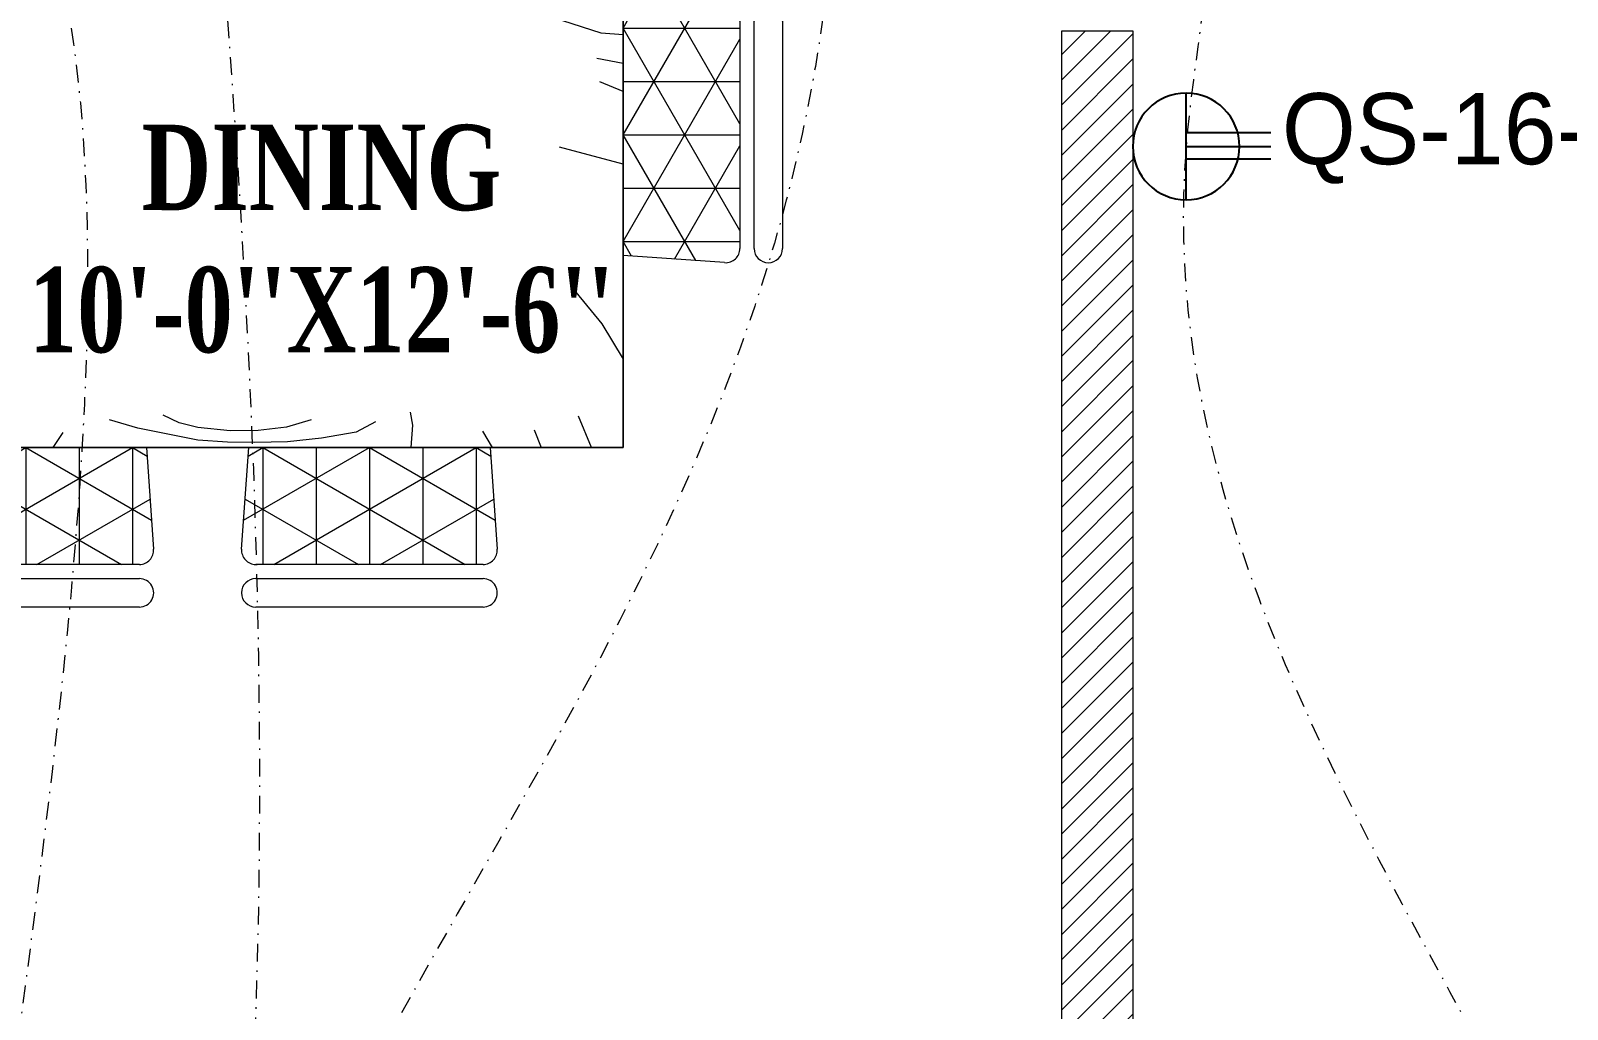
# Model space of a CAD drawing. Header units: inches. Extents: x 109699 to 44449955, y -10987 to 15824140.
# Drawn here: x 199054.1 to 199162.2, y -3557.8 to -3489 of the extents above; entities that cross this region are included whole.
import ezdxf

# ---------------------------------------------------------------- set-up
doc = ezdxf.new("R2010")
doc.units = ezdxf.units.IN
doc.header["$LTSCALE"] = 5
doc.header["$MEASUREMENT"] = 0
doc.linetypes.add('DASHDOT', pattern=[1, 0.5, -0.25, 0, -0.25])
doc.linetypes.add('DASHED2', pattern=[0.375, 0.25, -0.125])
doc.layers.get('0').update_dxf_attribs({"color": 123})
for name, color, linetype, lineweight in [('@NORMAL', 7, 'Continuous', 5), ('AC In', 244, 'DASHED2', 30), ('ha', 252, 'Continuous', 5), ('QS For edit', 139, 'Continuous', 35), ('SB', 1, 'DASHDOT', 20), ('WALL-1', 8, 'Continuous', 9)]:
    doc.layers.add(name, color=color, linetype=linetype, lineweight=lineweight)
doc.layers.add('FURNITUR', color=7, linetype='Continuous', lineweight=5, true_color=0xe8e8e8)
doc.layers.add('T', color=8, linetype='Continuous')
doc.styles.get("Standard").update_dxf_attribs({"font": 'times.ttf'})
doc.styles.add('style2', font='ARIALN.TTF', dxfattribs={"width": 0.75, "height": 3})

# ---------------------------------------------------------------- blocks, each defined once
blk = doc.blocks.new('vbhgytr')
at = {"layer": 'FURNITUR'}
h = blk.add_hatch(color=256, dxfattribs=at)
edge = h.paths.add_edge_path()
edge.add_ellipse((143560.9056260546, 627.6643518051457), major_axis=(0.7071072075479371, 0.7071072075479372), ratio=0.9999987936840739, start_angle=-44.99934339188269, end_angle=134.9992742750232, ccw=False)
edge.add_line((143561.9056260541, 627.6643638682775), (143561.9056260541, 611.6797551263642))
edge.add_ellipse((143560.9056260546, 611.6797551264006), major_axis=(-0.7071067810310865, 0.7071067810310864), ratio=0.9999999999888283, start_angle=134.9999999963449, end_angle=224.9999999982356, ccw=False)
edge.add_ellipse((143560.9056260546, 611.6797551263642), major_axis=(-0.7071067809999121, 0.707106780999912), ratio=0.999999999982188, start_angle=45.00000000051028, end_angle=134.9999999944872, ccw=False)
edge.add_line((143559.9056260551, 611.6797551263642), (143559.9056260551, 627.6643638682776))
h = blk.add_hatch(color=256, dxfattribs=at)
edge = h.paths.add_edge_path()
edge.add_ellipse((143580.9994692173, 578.670171990399), major_axis=(-0.7071067810199007, 0.7071067810199005), ratio=0.9999999999911356, start_angle=-44.999999996918916, end_angle=135.0000000030811, ccw=False)
edge.add_line((143580.9994692174, 579.6701719904427), (143596.9840779506, 579.6701719904427))
edge.add_ellipse((143596.9840694206, 578.6701719904354), major_axis=(0.7071067810318384, 0.7071067810318385), ratio=0.9999999999864739, start_angle=225.0004887274365, end_angle=404.99951127167094, ccw=False)
edge.add_line((143596.9840779505, 577.6701719904281), (143580.9994692174, 577.6701719903554))
for p, q in [((143605.1249523512, 661.8079216003179), (143621.1095610846, 661.8079216003179)), ((143621.1095610846, 659.8079216003033), (143605.1249523512, 659.8079216003033)), ((143611.0653897037, 658.8079216002233), (143604.3260248482, 654.9169474846453)), ((143618.5653896998, 658.8079216003688), (143604.6189918455, 650.7559650403997)), ((143605.1249523512, 658.8079216003688), (143621.1095610846, 658.8079216003688)), ((143605.6172567218, 642.807746443085), (143605.6172567218, 658.8079216003688)), ((143621.6155215903, 650.7559650405452), (143607.669123736, 658.8079216003688)), ((143609.3672567199, 642.6720594977793), (143609.3672567199, 658.8079216003688)), ((143613.1172567179, 642.6720594977793), (143613.1172567179, 658.8079216003688)), ((143621.9084885877, 654.9169474846453), (143615.1691237321, 658.8079216002233)), ((143616.867256716, 642.6720594977793), (143616.867256716, 658.8079216003688)), ((143620.617256714, 642.8077464430851), (143620.617256714, 658.8079216003688)), ((143605.1231564528, 643.5953629989851), (143604.1274218266, 657.737687340231)), ((143622.1070916092, 657.737687340231), (143621.111356983, 643.5953629989851)), ((143621.3225545928, 646.5949825964451), (143604.2165991282, 656.4711105939284)), ((143622.0179143076, 656.4711105939284), (143604.9119588429, 646.5949825962996)), ((143597.7118773502, 652.8836901886121), (143581.7272686169, 652.8836901886121)), ((143645.2717227854, 652.8836901886121), (143629.2871140523, 652.8836901886121)), ((143620.4902177778, 642.7454054618005), (143604.5343936761, 651.9575048070514)), ((143621.7001197597, 651.9575048070514), (143605.744295658, 642.7454054618004)), ((143581.7272686169, 650.8836901885976), (143597.7118773502, 650.8836901885976)), ((143629.2871140523, 650.8836901885976), (143645.2717227854, 650.8836901885976)), ((143580.9781388075, 645.2854441583443), (143588.942534553, 649.8836901885176)), ((143597.7118773502, 649.8836901885176), (143581.7272686169, 649.8836901885176)), ((143582.2195729875, 641.6720594978448), (143582.2195729875, 649.8836901885176)), ((143582.2195729876, 641.6720594978448), (143596.4425345491, 649.8836901885176)), ((143582.9966114181, 649.8836901885176), (143597.2195729796, 641.6720594978448)), ((143585.9695729855, 641.6720594978448), (143585.9695729855, 649.8836901885176)), ((143589.7195729836, 641.6720594978448), (143589.7195729836, 649.8836901885176)), ((143590.4966114141, 649.8836901885176), (143598.4610071597, 645.2854441583443)), ((143593.4695729816, 641.6720594978448), (143593.4695729816, 649.8836901885176)), ((143597.2195729796, 641.6720594978448), (143597.2195729796, 649.8836901885176)), ((143628.5379842429, 645.2854441583443), (143636.5023799883, 649.8836901885176)), ((143645.2717227854, 649.8836901885176), (143629.2871140523, 649.8836901885176)), ((143629.7794184228, 641.6720594978448), (143629.7794184228, 649.8836901885176)), ((143629.7794184226, 641.6720594976993), (143644.0023799844, 649.8836901885176)), ((143630.5564568533, 649.8836901885176), (143644.7794184149, 641.6720594978448)), ((143633.5294184208, 641.6720594978448), (143633.5294184208, 649.8836901885176)), ((143637.2794184189, 641.6720594978448), (143637.2794184189, 649.8836901885176)), ((143638.0564568494, 649.8836901885176), (143646.0208525948, 645.2854441583443)), ((143641.0294184169, 641.6720594978448), (143641.0294184169, 649.8836901885176)), ((143644.7794184149, 641.6720594978448), (143644.7794184149, 649.8836901885176)), ((143580.7297380922, 648.8134559283799), (143581.2325504683, 641.6720594978448)), ((143598.2065954988, 641.6720594978448), (143598.7094078749, 648.8134559283799)), ((143628.2895835277, 648.8134559283799), (143628.7923959036, 641.6720594978448)), ((143645.7664409339, 641.6720594978448), (143646.26925331, 648.8134559283799)), ((143613.1172567179, 642.6720594977793), (143604.8521882241, 647.4438990201744)), ((143621.3823252117, 647.4438990201744), (143613.1172567179, 642.6720594977793)), ((143580.8729332037, 646.7796693589627), (143589.7195729836, 641.6720594978448)), ((143589.7195729836, 641.6720594978448), (143598.5662127634, 646.7796693589627)), ((143628.4327786389, 646.7796693589627), (143637.2794184189, 641.6720594978448)), ((143637.2794184187, 641.6720594976993), (143646.1260581988, 646.7796693589627)), ((143581.1907277518, 642.2660635719402), (143582.2195729875, 641.6720594978448)), ((143597.2195729796, 641.6720594978448), (143598.2484182154, 642.2660635719402)), ((143620.114302498, 642.6720594977793), (143606.1202109378, 642.6720594977793)), ((143628.7505731869, 642.2660635720857), (143629.7794184228, 641.6720594978448)), ((143644.7794184148, 641.6720594976993), (143645.8082636508, 642.2660635719402)), ((143655.1172566959, 641.6720594978448), (143571.1172567398, 641.6720594978448)), ((143571.1172567398, 641.6720594978448), (143571.1172567398, 597.672059496797)), ((143571.1172567398, 597.672059496797), (143571.1172567398, 641.6720594978448)), ((143571.1172567398, 641.6720594978448), (143571.1172567398, 597.672059496797)), ((143571.1172567398, 641.6720594978448), (143655.1172566959, 641.6720594978448)), ((143577.3309653898, 641.0395826035877), (143575.7301212529, 639.7902178397711)), ((143583.2120016395, 639.1844370234993), (143577.3309653898, 641.0395826035877)), ((143581.2325504683, 641.6720594978448), (143598.2065954988, 641.6720594978448)), ((143581.2325504683, 641.6720594978448), (143598.2065954988, 641.6720594978448)), ((143588.5147133113, 641.6720594978448), (143588.8487618034, 640.735991418943)), ((143588.8487618034, 640.735991418943), (143590.2192721229, 637.6608935602028)), ((143596.1256616821, 639.546715303443), (143595.2476904522, 641.6720594978448)), ((143600.7542872012, 641.6720594978448), (143600.6826344299, 640.2923687271145)), ((143604.9802752572, 640.4945424176052), (143605.6328713989, 641.6720594978448)), ((143607.5941415007, 639.6990819902624), (143608.4672035317, 641.6720594978448)), ((143615.5334667222, 641.6720594978448), (143614.3686629143, 639.8357809495151)), ((143628.7923959036, 641.6720594978448), (143645.7664409339, 641.6720594978448)), ((143628.7923959036, 641.6720594978448), (143645.7664409339, 641.6720594978448)), ((143636.2761165116, 640.6848105488733), (143633.4492296633, 639.3763560241482)), ((143637.4512945455, 641.6720594978448), (143636.2761165116, 640.6848105488733)), ((143644.248353743, 640.3276376992483), (143646.7055521448, 641.6720594978448)), ((143655.1172566959, 641.538957472267), (143652.5193605899, 639.9888483998194)), ((143655.1172566959, 597.672059496797), (143655.1172566959, 641.6720594978448)), ((143655.1172566959, 641.6720594978448), (143655.1172566959, 597.672059496797)), ((143575.7301212529, 639.7902178397711), (143575.3289813875, 638.3219685073465)), ((143600.6826344299, 640.2923687271145), (143600.944565505, 637.6818507356419)), ((143604.6185792443, 638.6401932471025), (143604.9802752572, 640.4945424176052)), ((143607.4552653331, 638.4548872768722), (143607.5941415007, 639.6990819902624)), ((143614.3686629143, 639.8357809495151), (143612.0119763768, 638.1696848632141)), ((143639.7542986284, 638.6606835952091), (143644.248353743, 640.3276376992483)), ((143652.5193605899, 639.9888483998194), (143647.7523893031, 637.6473326774039)), ((143577.8353150084, 638.0449123980056), (143578.231923196, 639.0124445695162)), ((143578.231923196, 639.0124445695162), (143579.9706401813, 639.0242082184614)), ((143579.9706401813, 639.0242082184614), (143581.5039881642, 638.4871583283322)), ((143585.3644248581, 637.7460715919364), (143583.2120016395, 639.1844370234993)), ((143622.0793810895, 638.7158959139039), (143617.7459480488, 637.9870569239985)), ((143626.4121809155, 638.7555468585775), (143622.0793810895, 638.7158959139039)), ((143630.6222562891, 638.8733223773182), (143626.4121809155, 638.7555468585775)), ((143633.4492296633, 639.3763560241482), (143630.6222562891, 638.8733223773182)), ((143653.6931850109, 637.9421590691745), (143655.1172566959, 638.7446585256688)), ((143575.3289813875, 638.3219685073465), (143578.0571578725, 635.1218328395556)), ((143578.2860998558, 637.0597383581688), (143577.8353150084, 638.0449123980056)), ((143581.5039881642, 638.4871583283322), (143583.049655858, 637.6688849608377)), ((143612.0119763768, 638.1696848632141), (143610.3790705206, 637.5758178167919)), ((143579.4082084989, 635.7553029141051), (143578.2860998558, 637.0597383581688)), ((143574.8817115685, 633.4423837915675), (143571.1172567398, 635.9921648626162)), ((143578.077041855, 631.5853235269346), (143574.8817115685, 633.4423837915675)), ((143650.7440468257, 633.755287125117), (143652.9600786029, 633.4428008235556)), ((143652.9600786029, 633.4428008235556), (143655.1172566959, 633.4428008235556)), ((143650.8085250812, 632.0438695665348), (143653.46420637, 631.993804762443)), ((143571.1172567398, 631.3657826481779), (143572.8086582478, 629.854395657976)), ((143653.46420637, 631.993804762443), (143655.1172566959, 631.993804762443)), ((143575.0945340057, 625.8778717115588), (143571.1172567398, 628.9332519789494)), ((143572.8086582478, 629.854395657976), (143575.4711490395, 628.0124146541182)), ((143562.9056260536, 620.4490979282348), (143567.5038720813, 628.4134936781405)), ((143562.9056260535, 620.4490979282348), (143567.5038720813, 628.4134936781405)), ((143571.1172567398, 628.159082017127), (143563.9758603132, 628.6618943935003)), ((143571.1172567398, 628.159082017127), (143563.975860313, 628.6618943935003)), ((143571.1172567398, 619.6720594972481), (143566.0096468815, 628.5186992819016)), ((143571.1172567399, 619.6720594972481), (143566.0096468813, 628.5186992820471)), ((143571.1172567398, 627.1720594974119), (143570.523252666, 628.2009047338672)), ((143571.1172567399, 627.1720594974119), (143570.5232526659, 628.2009047338672)), ((143571.1172567398, 611.1850369773691), (143571.1172567398, 628.159082017127)), ((143571.1172567398, 611.1850369773691), (143571.1172567398, 628.159082017127)), ((143571.1172567398, 611.1850369773691), (143571.1172567398, 628.159082017127)), ((143575.4711490395, 628.0124146541182), (143579.1388185754, 625.9644414854089)), ((143655.1172566959, 628.159082017127), (143662.2586531226, 628.6618943935003)), ((143655.1172566957, 619.6720594972481), (143660.2248665543, 628.5186992820471)), ((143655.1172566957, 627.1720594974119), (143655.7112607698, 628.2009047338672)), ((143655.1172566959, 611.1850369773691), (143655.1172566959, 628.159082017127)), ((143655.1172566959, 611.1850369773691), (143655.1172566959, 628.159082017127)), ((143663.3288873822, 620.4490979282348), (143658.7306413544, 628.4134936781405)), ((143559.9056260553, 627.6643638682775), (143559.9056260553, 611.6797551263642)), ((143559.9056260551, 627.6643638682775), (143559.9056260551, 611.6797551263642)), ((143561.9056260541, 611.6797551263642), (143561.9056260541, 627.6643638682775)), ((143561.9056260541, 611.6797551263642), (143561.9056260541, 627.6643638682775)), ((143562.9056260536, 627.6643638682775), (143562.9056260536, 611.6797551263642)), ((143562.9056260535, 627.6643638682775), (143562.9056260535, 611.6797551263642)), ((143571.1172567398, 627.1720594974119), (143562.9056260536, 627.1720594974119)), ((143562.9056260536, 612.9490979280711), (143571.1172567399, 627.1720594975574)), ((143571.1172567398, 627.1720594974119), (143562.9056260535, 627.1720594974119)), ((143562.9056260535, 612.9490979280711), (143571.1172567398, 627.1720594974119)), ((143571.1172567398, 627.6636915430184), (143579.0262372395, 622.6734031963111)), ((143653.5736439862, 626.8099863712422), (143650.8914945427, 627.6860738915619)), ((143655.1172566959, 626.7108989335379), (143653.5736439862, 626.8099863712422)), ((143655.1172566959, 627.1720594974119), (143663.3288873822, 627.1720594974119)), ((143663.3288873822, 612.9490979280711), (143655.1172566959, 627.1720594974119)), ((143663.3288873822, 627.6643638682775), (143663.3288873822, 611.6797551263642)), ((143664.3288873816, 611.6797551263642), (143664.3288873816, 627.6643638682775)), ((143666.3288873805, 627.6643638682775), (143666.3288873805, 611.6797551263642)), ((143571.1172567398, 612.1720594970844), (143562.9056260536, 626.3950210665706)), ((143571.1172567399, 612.1720594970844), (143562.9056260537, 626.3950210662796)), ((143574.8195019155, 623.8603441809629), (143571.1172567398, 626.1612045526284)), ((143578.6328322657, 623.4848332293924), (143575.0945340057, 625.8778717115588)), ((143655.1172566957, 612.1720594970844), (143663.3288873819, 626.3950210662796)), ((143655.1172566959, 624.6841800273668), (143653.2610876733, 625.0331611055065)), ((143571.1172567398, 623.42205949733), (143562.9056260536, 623.42205949733)), ((143571.1172567398, 623.42205949733), (143562.9056260535, 623.42205949733)), ((143571.1172567398, 623.5547998154095), (143574.3405341338, 621.185360854617)), ((143577.5274352931, 621.9818553003106), (143574.8195019155, 623.8603441809629)), ((143655.1172566959, 622.7096850553776), (143653.4897747192, 623.3969073597973)), ((143655.1172566959, 623.42205949733), (143663.3288873822, 623.42205949733)), ((143571.1172567398, 619.6720594972481), (143562.9056260536, 619.6720594972481)), ((143571.1172567398, 619.6720594972481), (143562.9056260535, 619.6720594972481)), ((143566.0096468815, 610.8254197125946), (143571.1172567399, 619.6720594973937)), ((143566.0096468815, 610.8254197125946), (143571.1172567398, 619.6720594972481)), ((143572.2174348155, 618.8288350603992), (143571.1172567398, 619.5009612837762)), ((143655.1172566959, 619.6720594972481), (143663.3288873822, 619.6720594972481)), ((143660.2248665542, 610.8254197125946), (143655.1172566959, 619.6720594972481)), ((143567.5038720813, 610.9306253163556), (143562.9056260536, 618.8950210664069)), ((143567.5038720811, 610.9306253165012), (143562.9056260536, 618.8950210661159)), ((143573.7438740206, 617.8772197774038), (143572.2174348155, 618.8288350603992)), ((143655.1172566959, 617.6014600389643), (143650.6499014905, 618.8000720566057)), ((143658.7306413545, 610.9306253165012), (143663.3288873821, 618.8950210661159)), ((143576.1082290669, 616.7557374158929), (143573.7438740206, 617.8772197774038)), ((143571.1172567398, 615.9220594971663), (143562.9056260536, 615.9220594971663)), ((143571.1172567398, 615.9220594971663), (143562.9056260535, 615.9220594971663)), ((143578.2227897898, 615.970208403957), (143576.1082290669, 616.7557374158929)), ((143655.1172566959, 615.9220594971663), (143663.3288873822, 615.9220594971663)), ((143572.2646560566, 613.9674346728394), (143571.1172567398, 614.5668008743478)), ((143573.5851354127, 613.4427490229574), (143572.2646560566, 613.9674346728394)), ((143575.1964945473, 613.01669537847), (143573.5851354127, 613.4427490229574)), ((143577.3025989934, 612.710107487072), (143575.1964945473, 613.01669537847)), ((143579.2763470366, 612.2768790185984), (143577.3025989934, 612.710107487072)), ((143571.1172567398, 612.1720594970844), (143562.9056260536, 612.1720594970844)), ((143571.1172567398, 612.1720594970844), (143562.9056260535, 612.1720594970844)), ((143570.5232526659, 611.1432142607745), (143571.1172567399, 612.17205949723)), ((143570.523252666, 611.1432142607745), (143571.1172567398, 612.1720594970844)), ((143655.1172566959, 612.1720594970844), (143663.3288873822, 612.1720594970844)), ((143655.7112607696, 611.1432142607745), (143655.1172566959, 612.1720594970844)), ((143563.9758603132, 610.6822246011415), (143571.1172567398, 611.1850369773691)), ((143563.975860313, 610.6822246011415), (143571.1172567398, 611.1850369773691)), ((143662.2586531226, 610.6822246011415), (143655.1172566959, 611.1850369773691)), ((143651.7862765831, 608.6158567532223), (143653.6332589246, 606.37538202515)), ((143577.1739414091, 605.4457430388576), (143579.1112733899, 606.4082436118108)), ((143653.6332589246, 606.37538202515), (143655.1172566959, 603.8895202807423)), ((143574.7976540781, 604.6385744474217), (143577.1739414091, 605.4457430388576)), ((143571.1172567398, 603.9602271535373), (143572.3863718869, 604.1600931706064)), ((143572.3863718869, 604.1600931706064), (143574.7976540781, 604.6385744474217)), ((143575.1569127184, 601.0199012107095), (143577.8936370083, 602.2719050337655)), ((143572.542865947, 600.0032876044984), (143575.1569127184, 601.0199012107095)), ((143571.1172567398, 599.5774559877493), (143572.542865947, 600.0032876044984)), ((143620.9960950961, 599.0313144752784), (143619.0049631092, 599.6270411144401)), ((143623.8922770225, 599.4158191009768), (143622.7850497472, 599.9521403318906)), ((143640.1447662651, 600.1713891944542), (143640.3159320463, 599.2514658793475)), ((143652.8961444798, 597.672059496797), (143651.9930913577, 599.875931327852)), ((143575.3325560713, 597.672059496797), (143577.4472861622, 599.0676995830937)), ((143592.8068785795, 599.0625548505259), (143591.4163832266, 597.672059496797)), ((143598.5336983881, 597.672059496797), (143600.163390345, 598.7607988627713)), ((143615.0410301639, 597.672059496797), (143615.7435993244, 598.7275522117696)), ((143625.2128556448, 598.1894021821518), (143620.9960950961, 599.0313144752784)), ((143625.222758209, 599.0822264576776), (143623.8922770225, 599.4158191009768)), ((143627.4874957882, 598.8444665077129), (143625.222758209, 599.0822264576776)), ((143629.4570453603, 598.8719433826794), (143627.4874957882, 598.8444665077129)), ((143631.4565988317, 599.1240616157232), (143629.4570453603, 598.8719433826794)), ((143633.1892112358, 599.6236632917174), (143631.4565988317, 599.1240616157232)), ((143636.3395763758, 598.7545360819636), (143633.9173510676, 598.345474030915)), ((143637.6972618519, 599.493657872955), (143636.3395763758, 598.7545360819636)), ((143640.3159320463, 599.2514658793475), (143640.1826383794, 597.672059496797)), ((143645.9291231324, 597.672059496797), (143645.2569740999, 598.8288260655694)), ((143648.8742430934, 598.9244670653603), (143649.3586794529, 597.672059496797)), ((143571.1172567398, 597.672059496797), (143655.1172566959, 597.672059496797)), ((143655.1172566959, 597.672059496797), (143571.1172567398, 597.672059496797)), ((143604.1274218266, 590.5306630661163), (143604.6302342027, 597.672059496797)), ((143604.2706169381, 592.564449635679), (143613.1172567179, 597.672059496797)), ((143604.588411486, 597.0780554225561), (143605.6172567218, 597.672059496797)), ((143604.6302342027, 597.672059496797), (143621.6042792331, 597.672059496797)), ((143604.6302342027, 597.672059496797), (143621.6042792331, 597.672059496797)), ((143605.6172567218, 597.672059496797), (143605.6172567218, 589.4604288059786)), ((143605.6172567218, 597.672059496797), (143619.8402182834, 589.4604288061241)), ((143606.3942951524, 589.4604288059786), (143620.617256714, 597.672059496797)), ((143609.3672567199, 597.672059496797), (143609.3672567199, 589.4604288059786)), ((143610.1288758066, 598.4692431389492), (143609.7268804557, 597.672059496797)), ((143613.1172567179, 597.672059496797), (143613.1172567179, 589.4604288059786)), ((143613.1172567179, 597.672059496797), (143621.9638964977, 592.564449635679)), ((143616.867256716, 597.672059496797), (143616.867256716, 589.4604288059786)), ((143620.617256714, 597.672059496797), (143620.617256714, 589.4604288059786)), ((143620.617256714, 597.672059496797), (143621.6461019497, 597.0780554225561)), ((143621.6042792331, 597.672059496797), (143622.1070916092, 590.5306630661163)), ((143627.3042925508, 598.0476101911032), (143625.2128556448, 598.1894021821518)), ((143629.2312318838, 598.0326979318909), (143627.3042925508, 598.0476101911032)), ((143628.2895835277, 590.5306630661163), (143628.7923959036, 597.672059496797)), ((143628.4327786389, 592.564449635679), (143637.2794184189, 597.672059496797)), ((143628.7505731869, 597.0780554225561), (143629.7794184228, 597.672059496797)), ((143628.7923959036, 597.672059496797), (143645.7664409339, 597.672059496797)), ((143628.7923959036, 597.672059496797), (143645.7664409339, 597.672059496797)), ((143631.5299819359, 598.0817260389152), (143629.2312318838, 598.0326979318909)), ((143629.7794184228, 597.672059496797), (143629.7794184228, 589.4604288059786)), ((143629.7794184228, 597.672059496797), (143644.0023799844, 589.4604288059786)), ((143630.5564568532, 589.4604288059786), (143644.7794184149, 597.672059496797)), ((143633.9173510676, 598.345474030915), (143631.5299819359, 598.0817260389152)), ((143633.5294184208, 597.672059496797), (143633.5294184208, 589.4604288059786)), ((143637.2794184189, 597.672059496797), (143637.2794184189, 589.4604288059786)), ((143637.2794184189, 597.672059496797), (143646.1260581988, 592.564449635679)), ((143641.0294184169, 597.672059496797), (143641.0294184169, 589.4604288059786)), ((143644.7794184149, 597.672059496797), (143644.7794184149, 589.4604288059786)), ((143644.7794184149, 597.672059496797), (143645.8082636508, 597.0780554227016)), ((143645.7664409339, 597.672059496797), (143646.26925331, 590.5306630661163)), ((143580.4089105422, 587.5205887836946), (143596.4917735801, 596.8060340929667)), ((143580.7267050902, 592.0341945705716), (143588.991773584, 596.8060340929667)), ((143581.0444996381, 596.5478003575942), (143581.491773588, 596.8060340929667)), ((143581.4917735878, 596.8060340929667), (143581.4917735878, 580.6701719905227)), ((143581.4917735878, 596.8060340929667), (143597.5746366257, 587.5205887836946)), ((143581.9947278038, 596.8060340929667), (143595.9888193642, 596.8060340929667)), ((143585.2417735859, 596.8060340929667), (143585.2417735859, 580.6701719905227)), ((143588.9917735839, 596.8060340929667), (143588.9917735839, 580.6701719905227)), ((143588.9917735839, 596.8060340929667), (143597.2568420779, 592.0341945705716)), ((143592.7417735819, 596.8060340929667), (143592.7417735819, 580.6701719905227)), ((143596.49177358, 596.8060340929667), (143596.49177358, 580.6701719905227)), ((143596.49177358, 596.8060340929667), (143596.93904753, 596.5478003574486)), ((143580.0019386927, 581.740406250515), (143580.9976733188, 595.8827305919064)), ((143596.9858738491, 595.8827305919064), (143597.9816084752, 581.740406250515)), ((143604.3758225418, 594.0586748362974), (143612.3402182873, 589.4604288061241)), ((143613.8942951485, 589.4604288059786), (143621.858690894, 594.0586748361519)), ((143628.5379842427, 594.0586748362974), (143636.5023799883, 589.4604288061241)), ((143638.0564568494, 589.4604288061241), (143646.0208525948, 594.0586748361519)), ((143580.0911159943, 583.0069829968176), (143597.1970714591, 592.8831109944464)), ((143580.786475709, 592.8831109944464), (143597.8924311737, 583.0069829968176)), ((143621.1095610846, 589.4604288059786), (143605.1249523512, 589.4604288059786)), ((143645.2717227854, 589.4604288059786), (143629.2871140523, 589.4604288059786)), ((143580.4935087117, 588.7221285503463), (143594.4399065659, 580.6701719905227)), ((143583.543640602, 580.6701719905227), (143597.4900384563, 588.7221285503463)), ((143605.1249523512, 588.4604288060441), (143621.1095610846, 588.4604288060441)), ((143629.2871140523, 588.4604288060441), (143645.2717227854, 588.4604288060441)), ((143621.1095610846, 586.4604288060295), (143605.1249523512, 586.4604288060295)), ((143645.2717227854, 586.4604288060295), (143629.2871140523, 586.4604288060295)), ((143580.2005417143, 584.5611461062462), (143586.9399065699, 580.6701719905227)), ((143591.0436405981, 580.6701719905227), (143597.7830054538, 584.5611461062462)), ((143596.9840779506, 580.6701719905227), (143580.9994692174, 580.6701719905227)), ((143580.9994692174, 579.6701719904427), (143596.9840779506, 579.6701719904427)), ((143596.9840779506, 577.6701719904281), (143580.9994692174, 577.6701719904281))]:
    blk.add_line(p, q, dxfattribs=at)
for centre, major_axis, ratio, start_param, end_param in [((143605.1249523512, 660.8079216003833), (0.7071067810315126, 0.7071067810315125), 0.9999999999873966, 0.7853981634037498, 3.926990816993543), ((143621.1095610846, 660.8079216003833), (-0.707106781006985, 0.7071067810069851), 0.9999999999912867, 2.356194490187988, 5.497787143777781), ((143605.1249523512, 657.8079216002888), (0.7071067810071769, 0.7071067810071768), 0.9999999999917469, 0.7853981634015748, 2.426486621326469), ((143621.1095610846, 657.8079216002888), (-0.707106781004108, 0.7071067810041081), 0.9999999999916713, 3.856698685853721, 5.497787143777973), ((143581.7272686169, 651.8836901885321), (0.707106781031444, 0.7071067810314439), 0.99999999998759, 0.7853981634036532, 3.926990816993446), ((143597.7118773502, 651.8836901885321), (-0.707106781006985, 0.7071067810069851), 0.9999999999912867, 2.356194490187988, 5.497787143777781), ((143629.2871140523, 651.8836901885321), (0.707106781031444, 0.7071067810314439), 0.99999999998759, 0.7853981634036532, 3.926990816993446), ((143645.2717227854, 651.8836901885321), (-0.707106781006985, 0.7071067810069851), 0.9999999999912867, 2.356194490187988, 5.497787143777781), ((143581.7272686169, 648.8836901884375), (-0.7071067810253916, 0.7071067810253917), 0.9999999999977596, -0.7853981633985685, 0.8556902945365379), ((143597.7118773502, 648.8836901884375), (0.707106781016361, 0.7071067810163609), 0.9999999999685577, 5.427495012628475, 7.068583470592755), ((143629.2871140523, 648.8836901884375), (-0.7071067810253916, 0.7071067810253917), 0.9999999999977596, -0.7853981633985685, 0.8556902945365379), ((143645.2717227854, 648.8836901884375), (-0.7071067810071713, 0.7071067810071714), 0.9999999999917548, 3.856698685853226, 5.497787143778015), ((143606.1202109378, 643.6720594977138), (0.7071067810004613, 0.7071067810004612), 0.9999999999928327, 2.43296638148828, 3.926990816990825), ((143620.114302498, 643.6720594977138), (-0.7071067810004055, 0.7071067810004056), 0.9999999999928812, 2.356194490188785, 3.850218925691283), ((143560.9056260547, 627.6643638682775), (0.7071067810003483, 0.7071067810003482), 0.9999999999809547, 5.497787143772616, 8.639379797362409), ((143560.9056260545, 627.6643638682775), (-0.7071067810509598, 0.7071067810509599), 0.9999999999978746, 3.926990816988305, 7.068583470578098), ((143563.9056260531, 627.6643638682775), (-0.7071067810128419, 0.707106781012842), 0.9999999999816895, -0.8556902944254252, 0.7853981634066036), ((143563.905626053, 627.6643638682775), (-0.7071067810134215, 0.7071067810134216), 0.9999999999859157, -0.8556902945104286, 0.7853981634044902), ((143662.3288873827, 627.6643638682775), (0.7071067810134215, 0.7071067810134214), 0.999999999985916, 5.497787143775096, 7.138875601690015), ((143665.3288873811, 627.6643638682775), (-0.7071067810509598, 0.7071067810509599), 0.9999999999978746, 3.926990816988305, 7.068583470578098), ((143560.9056260547, 611.6797551263642), (-0.7071067810113831, 0.7071067810113832), 0.9999999999788467, 0.7853981634080247, 3.926990816997818), ((143560.9056260545, 611.6797551263642), (-0.7071067810113831, 0.7071067810113832), 0.9999999999788467, 0.7853981634080247, 3.926990816997818), ((143563.9056260531, 611.6797551263642), (0.7071067810519126, 0.7071067810519125), 0.9999999999947391, 2.356194490189714, 3.997282948004094), ((143563.905626053, 611.6797551263642), (-0.707106781010201, 0.7071067810102011), 0.9999999999792346, 0.7853981634078311, 2.42648662125983), ((143662.3288873827, 611.6797551263642), (0.7071067810116005, 0.7071067810116004), 0.9999999999771856, 3.856698685891737, 5.497787143770731), ((143665.3288873811, 611.6797551263642), (0.7071067810002987, 0.7071067810002986), 0.9999999999810952, 2.356194490182892, 5.497787143772685), ((143581.9947278038, 595.8060340930322), (-0.7071067810004055, 0.7071067810004056), 0.9999999999928812, -0.7853981634010078, 0.7086262721014891), ((143595.9888193642, 595.8060340930322), (0.7071067810004613, 0.7071067810004612), 0.9999999999928327, 5.574559035078073, 7.068583470580618), ((143605.1249523512, 590.4604288060586), (0.707106781025392, 0.7071067810253919), 0.9999999999977596, 2.285902359053255, 3.926990816988361), ((143621.1095610846, 590.4604288060586), (0.7071067810071769, 0.7071067810071768), 0.9999999999917469, 3.926990816991368, 5.568079274916263), ((143629.2871140523, 590.4604288060586), (0.707106781025392, 0.7071067810253919), 0.9999999999977596, 2.285902359053255, 3.926990816988361), ((143645.2717227854, 590.4604288060586), (0.7071067810071769, 0.7071067810071768), 0.9999999999917469, 3.926990816991368, 5.568079274916263), ((143605.1249523512, 587.4604288061096), (0.707106781031444, 0.7071067810314439), 0.99999999998759, 0.7853981634036532, 3.926990816993446), ((143621.1095610846, 587.4604288061096), (-0.707106781006985, 0.7071067810069851), 0.9999999999912867, 2.356194490187988, 5.497787143777781), ((143629.2871140523, 587.4604288061096), (0.707106781031444, 0.7071067810314439), 0.99999999998759, 0.7853981634036532, 3.926990816993446), ((143645.2717227854, 587.4604288061096), (-0.707106781006985, 0.7071067810069851), 0.9999999999912867, 2.356194490187988, 5.497787143777781), ((143580.9994692174, 581.6701719906027), (-0.7071067810296036, 0.7071067810296037), 0.9999999999818601, 0.7151060323045111, 2.356194490183275), ((143596.9840779506, 581.6701719906027), (-0.7071067810068554, 0.7071067810068555), 0.9999999999887463, 2.356194490186718, 3.997282948094734), ((143580.9994692174, 578.6701719903626), (0.7071067809957768, 0.7071067809957767), 0.999999999993884, 0.7853981634005062, 3.926990816990299), ((143596.9840779506, 578.6701719903626), (-0.707106781006985, 0.7071067810069851), 0.9999999999912867, 2.356194490187988, 5.497787143777781)]:
    blk.add_ellipse(centre, major_axis=major_axis, ratio=ratio, start_param=start_param, end_param=end_param, dxfattribs=at)
blk = doc.blocks.new('A$C7D2A24B3')
at = {"lineweight": 25}
for p, q in [((9.859886922386067, 11.01563311865903), (9.859886922386067, 3.514223118658265)), ((9.859886922386067, 8.143706464579736), (15.8195753665932, 8.143706464579736)), ((9.859886922386067, 7.268951136147734), (15.8195753665932, 7.268951136147734)), ((9.859886922386067, 6.288951136148171), (15.8195753665932, 6.288951136148171))]:
    blk.add_line(p, q, dxfattribs=at)
blk.add_circle((9.85988692238243, 7.264928118658645), 3.750704999999999, dxfattribs=at)

msp = doc.modelspace()

# ---------------------------------------------------------------- hatches: boundary and pattern name
at = {"layer": 'ha'}
h = msp.add_hatch(dxfattribs=at)
h.set_pattern_fill('ANSI31', scale=10, angle=-7.63333123551244e-14, style=0)
h.set_pattern_definition([(44.99999999999989, (145486.382172944, 2531118.532197352), (-0.8838834764831833, 0.8838834764831855), [])])
h.paths.add_polyline_path([(199126.6293282804, -3489.007518243538), (199131.6293282804, -3489.007518243538), (199131.6293282804, -3657.423741294564), (199126.6293282804, -3657.423741294564)])

# ---------------------------------------------------------------- linework, layer by layer
at = {"layer": 'AC In', "ltscale": 4}
for points in [[(199158.3307613775, -3317.62890625, 0.2914917373062913), (199148.6875, -3316.58203125, 0.2914917373062913), (199140.3619284955, -3342.4765625), (199160.8853659955, -3422.91015625), (199171.3306784955, -3608.0703125), (199156.4559474429, -3721.899687164535, 0.02149834795460137), (199062.1002695769, -3722.321839887185, 0.719608654580174)], [(199403.4147507697, -3412.666188750646, 0.263215849960531), (199402.7644148414, -3403.198516255516, 0.3650851247148239), (199398.3814597455, -3403.19921875, 0.0857903163960998), (199309.6975709437, -3429.703235172976), (199295.4627050169, -3493.078742771762), (199184.8830826436, -3610.641529816279), (199159.8071162028, -3718.97546096455), (199062.1002695769, -3722.321839887185, 0.719608654580174)]]:
    msp.add_spline(points, degree=3, dxfattribs=at)
at = {"layer": 'SB', "ltscale": 0.5}
for points in [[(199310.4064728656, -3313.566223559079, 0.263215849959245), (199288.2760578475, -3482.620924584935), (199185.7525151905, -3627.978368512984), (199162.0648041768, -3719.028374020028), (199085.5662123693, -3723.048388819456, 0.8619938400189693)], [(199122.4226965791, -3333.128104560827, 0.5389798214356802), (199085.859960223, -3320.500031214906), (199040.5941868874, -3354.632991259662, -0.1498425166943781), (199034.859960223, -3392.000031214906), (199016.8300389888, -3595.996240131241, -0.01332581091361261), (199021.6775704773, -3704.358088802082, 0.6618964740385297)], [(199239.5334172488, -3321.804811381872, 0.5035406017159509), (199244.0683204043, -3418.166141526646), (199200.5996916622, -3622.258298367085, 0.06432111937746045), (199150.292564238, -3725.052499940468, 0.1219088481170594), (199062.1002695769, -3719.18346167176, 0.7196086545801739)], [(199155.7057613775, -3321.792124718188, 0.2914917373062913), (199162.5232064593, -3361.162723657766), (199228.2906017459, -3424.820577906958), (199248.2155329972, -3525.167006849229, 0.0857903163960998), (199169.9972060495, -3680.13436856421), (199148.6233486361, -3724.121067019503), (199065.242356243, -3722.321839887185, 0.7196086545801741)], [(198804.4837411028, -3392.231940260411, 0.3916249774238167), (198805.2354182818, -3390.11328125, 0.3916249774238167), (198808.4692002, -3388.203125, 0.3916249774238167), (198910.859960223, -3393.500031214906), (198946.859960223, -3451.000031214906), (199043.359960223, -3462.500031214906), (199054.859960223, -3547.500031214906), (199025.5870300224, -3702.740318332511, 0.661896474038659)], [(199007.359960223, -3402.000031214906), (199022.296875, -3425.5), (199023.9692595528, -3704.358088802134, 0.6618964740386553)], [(199025.5862300052, -3706.560600142154, 0.661896474038659), (199044.2968948503, -3561.42382379193, 0.2087115998756863), (199042.796875, -3443.5), (199056.4635228569, -3427.822975111214, 0.2377872779188444)], [(199091.1243366181, -3440.743261631911, 0.5389798214356802), (199099.3275783856, -3440.743261245651, 0.5389798214356802), (199110.8828125, -3469.000031214906), (199078.359969469, -3561.423743524271, 0.08911296837862437), (199024.7331559113, -3704.358088802134, 0.661896474038656)], [(199026.3472497423, -3707.694964344659, 0.5745059862813484), (199054.859960223, -3646.000031214906), (199063.796875, -3440.5, 0.263215849959245)], [(199401.4130838242, -3460.745580529205, 0.2632158499592521), (199330.0398575985, -3511.420015027026, 0.2632158499592521), (199304.5257946977, -3511.926459345868), (199263.627857893, -3595.82835289797), (199207.2880615278, -3613.648521643194), (199166.4896910604, -3701.025757611005), (199069.4056936448, -3723.175394966576, 0.719608654580174)], [(199135.4940291715, -3464.023437497754, 0.3490061663553519), (199137.2681784955, -3478.231188532274), (199135.3786329155, -3497.146169155016, 0.1468167250366085), (199174.9519787398, -3600.066677865198), (199161.9547422427, -3713.849360536977), (199069.8478851118, -3719.080902115922, 0.7196086545801741)], [(199323.2295155488, -3480.511407149101), (199284.3002123086, -3491.247584648157), (199261.5664659458, -3580.248206089967), (199184.1846999583, -3667.623610037528), (199166.6780444735, -3715.613380506682), (199061.9439608073, -3719.146288297424, 0.7196086545801741)], [(199085.5662123693, -3723.048388819456, 0.8619938400189694), (199138.2854694396, -3726.785578825413, 0.8619938400189694), (199168.3573399636, -3607.195284192774, 0.8619938400189694), (199190.650554925, -3514.223704974447), (199222.604541256, -3480.943871694184)], [(199085.5662123693, -3723.048388819456, 0.8619938400189692), (199116.3482537756, -3737.566586937657), (199169.7007763558, -3686.692893296091), (199284.0259084676, -3575.1734022294), (199323.4797078837, -3562.680856139345), (199329.9028768507, -3544.004349920085, 0.1785524209039124)]]:
    msp.add_spline(points, degree=3, dxfattribs=at)
at = {"layer": 'WALL-1', "elevation": 0.3632158499513949}
msp.add_lwpolyline([(199126.6293282804, -3489.007518243538), (199131.6293282804, -3489.007518243538), (199131.6293282804, -3657.423741294564), (199126.6293282804, -3657.423741294564)], close=True, dxfattribs=at)

# ---------------------------------------------------------------- block references
at = {"layer": '@NORMAL'}
msp.add_blockref('vbhgytr', (55440.67298375568, -4116.000164947354, 0.0857903163960998), dxfattribs=at)
at = {"layer": 'QS For edit', "ltscale": 0.5, "xscale": -1, "rotation": 179.9999973020982}
msp.add_blockref('A$C7D2A24B3', (199125.5187463352, -3489.881240572082, 0.1468167250366085), dxfattribs=at)

# ---------------------------------------------------------------- texts
at = {"layer": 'QS For edit', "ltscale": 0.5, "insert": (199142.1090961314, -3499.770887492836, -0.01221578623841522), "char_height": 5, "width": 24.08470202641911, "attachment_point": 7}
msp.add_mtext('{\\fCentury Gothic|b0|i0|c0|p34;\\C256;QS-16-1}', dxfattribs=at)
at = {"layer": 'T', "insert": (199074.5818006398, -3511.711912764264, 0.0857903163960998), "char_height": 6, "width": 44.92537410357909, "attachment_point": 8, "style": 'style2'}
msp.add_mtext("{\\fRomantic|b1|i0|c2|p2;DINING\\P10'-0''X12'-6''}", dxfattribs=at)

doc.saveas('drawing.dxf')
